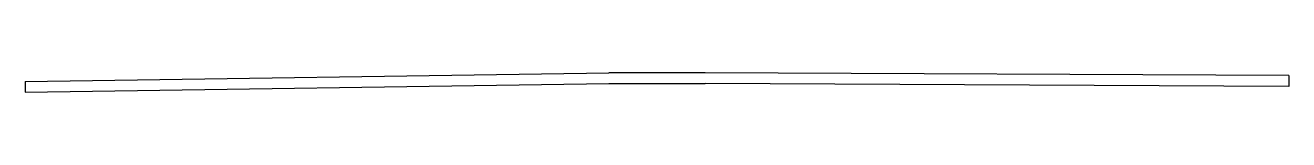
# Model space of a CAD drawing. Header units: inches. Extents: x 186 to 776, y 172 to 181.
import ezdxf

# ---------------------------------------------------------------- set-up
doc = ezdxf.new("R2010")
doc.units = ezdxf.units.IN
doc.header["$MEASUREMENT"] = 0
doc.layers.add('LAYER01', color=7, linetype='Continuous')

msp = doc.modelspace()

# ---------------------------------------------------------------- linework, layer by layer
for p, q in [((775.82, 179.28), (775.82, 174.28)), ((185.65, 176.56), (185.65, 171.56)), ((185.65, 171.56), (458.29, 175.64)), ((458.29, 175.64), (503.29, 175.64)), ((775.82, 174.28), (503.29, 175.64))]:
    msp.add_line(p, q)
at = {"layer": 'LAYER01'}
for p, q in [((185.65, 176.56), (458.22, 180.64)), ((503.22, 180.64), (458.22, 180.64)), ((775.82, 179.28), (503.22, 180.64))]:
    msp.add_line(p, q, dxfattribs=at)

doc.saveas('drawing.dxf')
